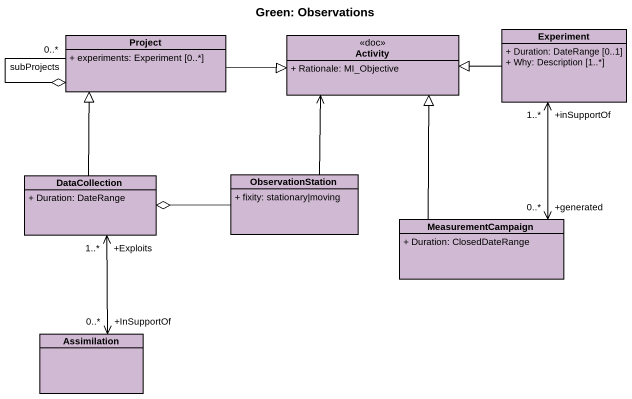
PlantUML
@startuml
title Green: Observations
hide circle
hide empty members
skinparam classAttributeIconSize 0
class Experiment #D0B9D2 {
  + Duration: DateRange [0..1]
  + Why: Description [1..*]
}
class Project #D0B9D2 {
  + experiments: Experiment [0..*]
}
class Activity <<doc>> #D0B9D2 {
  + Rationale: MI_Objective
}
class DataCollection #D0B9D2 {
  + Duration: DateRange
}
class ObservationStation #D0B9D2 {
  + fixity: stationary|moving
}
class MeasurementCampaign #D0B9D2 {
  + Duration: ClosedDateRange
}
class Assimilation #D0B9D2
Experiment -left-|> Activity
Project "0..*" --o Project : subProjects
Project -right-|> Activity
DataCollection -up-|> Project
ObservationStation -up-> Activity
ObservationStation -left-o DataCollection
MeasurementCampaign "+generated\n0..*" <-up-> "+inSupportOf\n1..*" Experiment
MeasurementCampaign -up-|> Activity
Assimilation "+InSupportOf\n0..*" <-up-> "+Exploits\n1..*" DataCollection
@enduml
